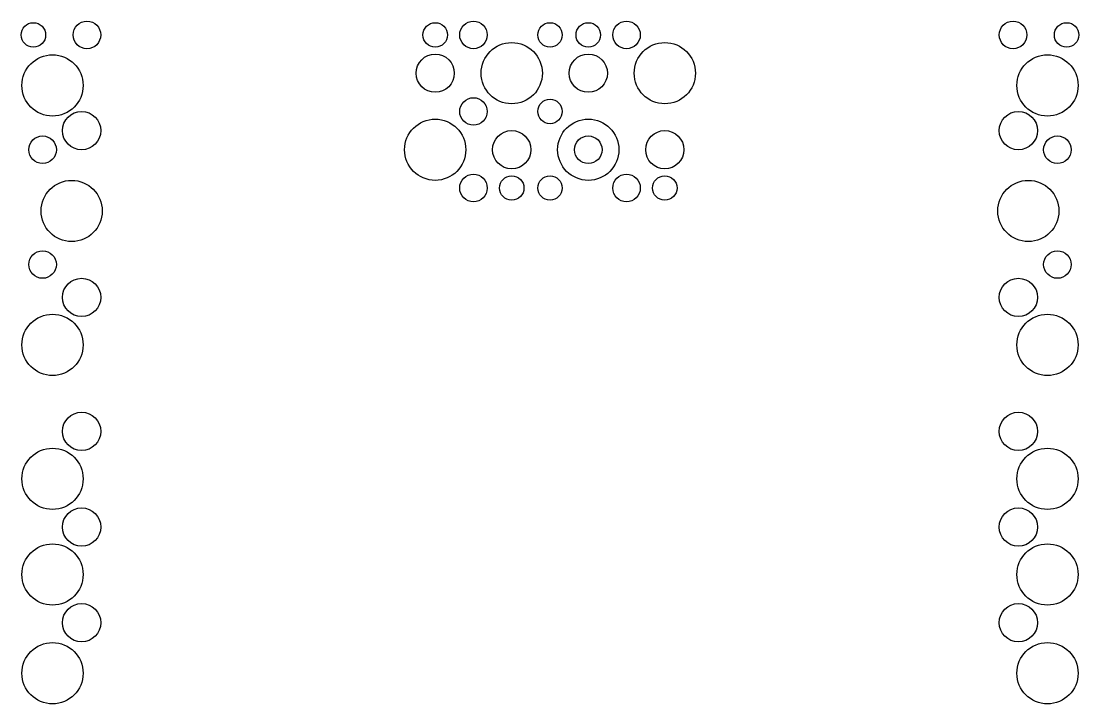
# Model space of a CAD drawing. Extents: x -691 to 691, y -444 to 448.
import ezdxf

# ---------------------------------------------------------------- set-up
doc = ezdxf.new("R2010")
doc.units = 0

msp = doc.modelspace()

# ---------------------------------------------------------------- linework, layer by layer
for centre, radius in [((-675, 430), 16), ((-605, 430), 18), ((-150, 430), 16), ((-100, 430), 18), ((0, 430), 16), ((50, 430), 16), ((100, 430), 18), ((605, 430), 18), ((675, 430), 16), ((-50, 380), 40), ((150, 380), 40), ((-650, 364), 40), ((-150, 380), 25), ((50, 380), 25), ((650, 364), 40), ((-100, 330), 18), ((0, 330), 16), ((-612, 305), 25), ((-150, 280), 40), ((50, 280), 40), ((612, 305), 25), ((-50, 280), 25), ((150, 280), 25), ((-663, 280), 18), ((50, 280), 18), ((663, 280), 18), ((-625, 200), 40), ((-100, 230), 18), ((-50, 230), 16), ((0, 230), 16), ((100, 230), 18), ((150, 230), 16), ((625, 200), 40), ((-663, 130), 18), ((663, 130), 18), ((-612, 87), 25), ((612, 87), 25), ((-650, 25), 40), ((650, 25), 40), ((-612, -88), 25), ((612, -88), 25), ((-650, -150), 40), ((650, -150), 40), ((-612, -213), 25), ((612, -213), 25), ((-650, -275), 40), ((650, -275), 40), ((-612, -338), 25), ((612, -338), 25), ((-650, -404), 40), ((650, -404), 40)]:
    msp.add_circle(centre, radius)

doc.saveas('drawing.dxf')
